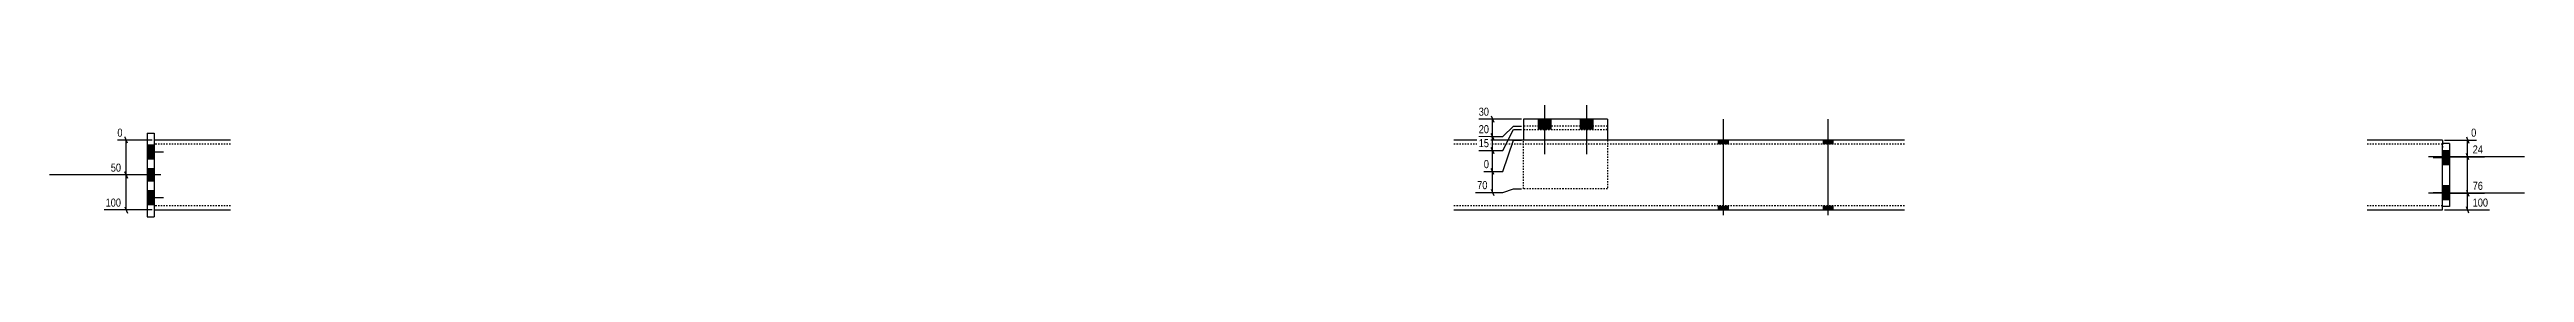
# Model space of a CAD drawing. Header units: millimetres. Extents: x -52 to 38097, y 5 to 918.
# Drawn here: x 9504 to 13047, y 7 to 167 of the extents above; entities that cross this region are included whole.
import ezdxf

# ---------------------------------------------------------------- set-up
doc = ezdxf.new("R2010")
doc.units = ezdxf.units.MM
doc.linetypes.add('DXK_LINE_DOT2', pattern=[3.9198, 1.9599, -1.9599])
doc.layers.add('MÅLSÆTNING', color=7, linetype='Continuous')
doc.layers.add('STÅL', color=7, linetype='Continuous')
doc.styles.add('Arial Narrow', font='ARIALN.TTF', dxfattribs={"height": 0.2})

msp = doc.modelspace()

# ---------------------------------------------------------------- hatches: boundary and pattern name
at = {"layer": 'STÅL', "linetype": 'Continuous'}
for points in [[(11635, 137.2), (11653, 137.2), (11653, 147.2), (11635, 147.2)], [(11695, 137.2), (11713, 137.2), (11713, 147.2), (11695, 147.2)], [(9644, 109.7), (9644, 89.7), (9654, 89.7), (9654, 109.7)], [(11635, 132.2), (11653, 132.2), (11653, 137.2), (11635, 137.2)], [(11695, 132.2), (11713, 132.2), (11713, 137.2), (11695, 137.2)], [(11907, 117.2), (11893, 117.2), (11893, 111.2), (11907, 111.2)], [(11907, 117.2), (11893, 117.2), (11893, 111.2), (11907, 111.2)], [(12057, 117.2), (12043, 117.2), (12043, 111.2), (12057, 111.2)], [(12057, 117.2), (12043, 117.2), (12043, 111.2), (12057, 111.2)], [(9654, 58.2), (9654, 76.2), (9644, 76.2), (9644, 58.2)], [(9654, 58.2), (9654, 76.2), (9644, 76.2), (9644, 58.2)], [(12939, 82.2), (12939, 102.2), (12929, 102.2), (12929, 82.2)], [(12929, 100.2), (12929, 86.2), (12939, 86.2), (12939, 100.2)], [(12929, 100.2), (12929, 86.2), (12939, 86.2), (12939, 100.2)], [(9644, 44.7), (9644, 24.7), (9654, 24.7), (9654, 44.7)], [(12939, 32.2), (12939, 52.2), (12929, 52.2), (12929, 32.2)], [(12929, 48.2), (12929, 34.2), (12939, 34.2), (12939, 48.2)], [(12929, 48.2), (12929, 34.2), (12939, 34.2), (12939, 48.2)], [(11907, 23.2), (11893, 23.2), (11893, 17.2), (11907, 17.2)], [(11907, 23.2), (11893, 23.2), (11893, 17.2), (11907, 17.2)], [(12057, 23.2), (12043, 23.2), (12043, 17.2), (12057, 17.2)], [(12057, 23.2), (12043, 23.2), (12043, 17.2), (12057, 17.2)]]:
    msp.add_hatch(color=96, dxfattribs=at).paths.add_polyline_path(points)

# ---------------------------------------------------------------- linework, layer by layer
at = {"layer": 'MÅLSÆTNING', "color": 7, "linetype": 'Continuous'}
for p, q in [((11611, 147.2), (11549.7, 147.2)), ((11567.6, 151.7), (11571.2, 142.7)), ((11569.4, 122.2), (11569.4, 147.2)), ((9651, 117.2), (9601.2, 117.2)), ((9615.5, 112.7), (9611.9, 121.7)), ((11549.7, 122.2), (11584.4, 122.2)), ((11549.7, 122.2), (11584.4, 122.2)), ((11571.2, 117.7), (11567.6, 126.7)), ((11567.6, 126.7), (11571.2, 117.7)), ((11571.2, 97.7), (11567.6, 106.7)), ((11567.6, 106.7), (11571.2, 97.7)), ((11569.4, 102.2), (11569.4, 122.2)), ((11584.4, 122.2), (11599.4, 137.2)), ((11599.4, 137.2), (11611, 137.2)), ((11599.4, 137.2), (11611, 137.2)), ((11599.4, 132.2), (11611, 132.2)), ((11599.4, 132.2), (11611, 132.2)), ((11599.4, 117.2), (11611, 117.2)), ((11599.4, 117.2), (11611, 117.2)), ((12932, 117.2), (12977.6, 117.2)), ((12963.3, 121.7), (12966.9, 112.7)), ((12965.1, 93.2), (12965.1, 117.2)), ((9615.5, 62.7), (9611.9, 71.7)), ((11549.7, 102.2), (11584.4, 102.2)), ((11549.7, 102.2), (11584.4, 102.2)), ((11557, 72.2), (11584.4, 72.2)), ((11557, 72.2), (11584.4, 72.2)), ((11571.2, 67.7), (11567.6, 76.7)), ((11571.2, 67.7), (11567.6, 76.7)), ((11569.4, 72.2), (11569.4, 102.2)), ((11569.4, 42.2), (11569.4, 72.2)), ((12932, 93.2), (12989.2, 93.2)), ((12932, 93.2), (12989.2, 93.2)), ((12966.9, 88.7), (12963.3, 97.7)), ((12966.9, 88.7), (12963.3, 97.7)), ((12965.1, 41.2), (12965.1, 93.2)), ((9641, 67.2), (9589.6, 67.2)), ((9613.7, 17.2), (9613.7, 67.2)), ((11545.3, 42.2), (11584.4, 42.2)), ((11567.6, 46.7), (11571.2, 37.7)), ((11584.4, 42.2), (11599.4, 47.2)), ((11599.4, 47.2), (11611, 47.2)), ((12932, 41.2), (12989.2, 41.2)), ((12932, 41.2), (12989.2, 41.2)), ((12963.3, 45.7), (12966.9, 36.7)), ((12963.3, 45.7), (12966.9, 36.7)), ((12965.1, 17.2), (12965.1, 41.2)), ((9651, 17.2), (9582.3, 17.2)), ((9611.9, 21.7), (9615.5, 12.7)), ((12932, 17.2), (12996.6, 17.2)), ((12966.9, 12.7), (12963.3, 21.7))]:
    msp.add_line(p, q, dxfattribs=at)
at = {"layer": 'STÅL', "color": 2, "linetype": 'Continuous'}
for p, q in [((11734, 147.2), (11614, 147.2)), ((11614, 147.2), (11614, 117.2)), ((11734, 147.2), (11734, 117.2)), ((9644, 127.2), (9654, 127.2)), ((9644, 127.2), (9644, 7.2)), ((9654, 127.2), (9654, 7.2)), ((9763.3, 117.2), (9654, 117.2)), ((12159, 117.2), (11514, 117.2)), ((12929, 117.2), (12821.5, 117.2)), ((12929, 117.2), (12929, 116.3)), ((12929, 116.3), (12929, 112.2)), ((12929, 22.2), (12929, 112.2)), ((12939, 112.2), (12929, 112.2)), ((12939, 112.2), (12939, 22.2)), ((9644, 7.2), (9654, 7.2)), ((9654, 17.2), (9763.3, 17.2)), ((11514, 17.2), (12159, 17.2)), ((12821.5, 17.2), (12929, 17.2)), ((12939, 22.2), (12929, 22.2)), ((12929, 17.2), (12929, 22.2))]:
    msp.add_line(p, q, dxfattribs=at)
at = {"layer": 'STÅL', "color": 96, "linetype": 'Continuous'}
for p, q in [((11635, 147.2), (11635, 137.2)), ((11644, 167.2), (11644, 97.2)), ((11653, 147.2), (11653, 137.2)), ((11695, 147.2), (11695, 137.2)), ((11704, 167.2), (11704, 97.2)), ((11713, 147.2), (11713, 137.2)), ((11900, 9.7), (11900, 147.2)), ((11900, 9.7), (11900, 147.2)), ((12050, 9.7), (12050, 147.2)), ((12050, 9.7), (12050, 147.2)), ((9654, 109.7), (9644, 109.7)), ((11635, 137.2), (11635, 132.2)), ((11653, 137.2), (11653, 132.2)), ((11695, 137.2), (11695, 132.2)), ((11713, 137.2), (11713, 132.2)), ((11893, 111.2), (11893, 117.2)), ((11893, 111.2), (11893, 117.2)), ((11907, 111.2), (11907, 117.2)), ((11907, 111.2), (11907, 117.2)), ((12043, 111.2), (12043, 117.2)), ((12043, 111.2), (12043, 117.2)), ((12057, 111.2), (12057, 117.2)), ((12057, 111.2), (12057, 117.2)), ((9667, 99.7), (9644, 99.7)), ((9654, 89.7), (9644, 89.7)), ((9654, 76.2), (9644, 76.2)), ((9654, 76.2), (9644, 76.2)), ((13046.5, 93.2), (12909, 93.2)), ((13046.5, 93.2), (12909, 93.2)), ((12916, 92.2), (12939, 92.2)), ((12929, 102.2), (12939, 102.2)), ((12939, 100.2), (12929, 100.2)), ((12939, 100.2), (12929, 100.2)), ((12939, 86.2), (12929, 86.2)), ((12939, 86.2), (12929, 86.2)), ((12929, 82.2), (12939, 82.2)), ((9663.3, 67.2), (9504, 67.2)), ((9663.3, 67.2), (9504, 67.2)), ((9654, 58.2), (9644, 58.2)), ((9654, 58.2), (9644, 58.2)), ((9654, 44.7), (9644, 44.7)), ((13046.5, 41.2), (12909, 41.2)), ((13046.5, 41.2), (12909, 41.2)), ((12916, 42.2), (12939, 42.2)), ((12929, 52.2), (12939, 52.2)), ((12939, 48.2), (12929, 48.2)), ((12939, 48.2), (12929, 48.2)), ((9667, 34.7), (9644, 34.7)), ((9654, 24.7), (9644, 24.7)), ((11893, 17.2), (11893, 23.2)), ((11893, 17.2), (11893, 23.2)), ((11907, 17.2), (11907, 23.2)), ((11907, 17.2), (11907, 23.2)), ((12043, 17.2), (12043, 23.2)), ((12043, 17.2), (12043, 23.2)), ((12057, 17.2), (12057, 23.2)), ((12057, 17.2), (12057, 23.2)), ((12939, 34.2), (12929, 34.2)), ((12939, 34.2), (12929, 34.2)), ((12929, 32.2), (12939, 32.2))]:
    msp.add_line(p, q, dxfattribs=at)
at = {"layer": 'STÅL', "color": 7, "linetype": 'DXK_LINE_DOT2'}
for p, q in [((9654, 117.2), (9654, 18.1)), ((9763.3, 111.2), (9654, 111.2)), ((12159, 111.2), (11514, 111.2)), ((11734, 137.2), (11614, 137.2)), ((11734, 137.2), (11614, 137.2)), ((11614, 137.2), (11614, 132.2)), ((11614, 132.2), (11734, 132.2)), ((11614, 132.2), (11734, 132.2)), ((11614, 47.2), (11614, 117.2)), ((11734, 132.2), (11734, 137.2)), ((11734, 117.2), (11734, 47.2)), ((12929, 111.2), (12821.5, 111.2)), ((12929, 112.2), (12929, 105.2)), ((12929, 22.2), (12929, 105.2)), ((11734, 47.2), (11614, 47.2)), ((9763.3, 23.2), (9654, 23.2)), ((9654, 18.1), (9654, 17.2)), ((12159, 23.2), (11514, 23.2)), ((12929, 23.2), (12821.5, 23.2))]:
    msp.add_line(p, q, dxfattribs=at)

# ---------------------------------------------------------------- next in the draw order: wipeouts: each hides what was drawn before it
at = {"color": 0, "linetype": 'Continuous'}
for points in [[(11566.7, 149.6), (11566.7, 166.4), (11547.3, 166.4), (11547.3, 149.6)], [(12980, 119.6), (12980, 136.4), (12967.8, 136.4), (12967.8, 119.6)], [(9608.8, 69.6), (9608.8, 86.4), (9589.4, 86.4), (9589.4, 69.6)], [(9608.8, 19.6), (9608.8, 36.4), (9582, 36.4), (9582, 19.6)], [(12989.5, 43.6), (12989.5, 60.4), (12970, 60.4), (12970, 43.6)]]:
    msp.add_wipeout(points, dxfattribs=at).dxf.layer = 'MÅLSÆTNING'

# ---------------------------------------------------------------- next in the draw order: linework, layer by layer
at = {"layer": 'MÅLSÆTNING', "color": 7, "linetype": 'Continuous'}
for p, q in [((9613.7, 67.2), (9613.7, 117.2)), ((11584.4, 122.2), (11599.4, 137.2)), ((11584.4, 102.2), (11599.4, 132.2)), ((9611.9, 71.7), (9615.5, 62.7)), ((9641, 67.2), (9589.6, 67.2))]:
    msp.add_line(p, q, dxfattribs=at)

# ---------------------------------------------------------------- next in the draw order: texts
at = {"layer": 'MÅLSÆTNING', "color": 3, "linetype": 'Continuous', "style": 'Arial Narrow'}
for s, height, p in [('30', 11.45, (11549.7, 152)), ('0', 11.5, (12970.2, 122)), ('50', 11.45, (9591.8, 72)), ('100', 11.45, (9584.4, 22))]:
    msp.add_text(s, height=height, dxfattribs=at).set_placement(p)

# ---------------------------------------------------------------- next in the draw order: wipeouts: each hides what was drawn before it
at = {"color": 0, "linetype": 'Continuous'}
msp.add_wipeout([(12996.8, 19.6), (12996.8, 36.4), (12970, 36.4), (12970, 19.6)], dxfattribs=at).dxf.layer = 'MÅLSÆTNING'

# ---------------------------------------------------------------- next in the draw order: texts
at = {"layer": 'MÅLSÆTNING', "color": 3, "linetype": 'Continuous', "style": 'Arial Narrow'}
for s, p in [('76', (12972.4, 46)), ('100', (12972.4, 22))]:
    msp.add_text(s, height=11.45, dxfattribs=at).set_placement(p)

# ---------------------------------------------------------------- next in the draw order: wipeouts: each hides what was drawn before it
at = {"color": 0, "linetype": 'Continuous'}
for points in [[(9611, 119.6), (9611, 136.4), (9598.8, 136.4), (9598.8, 119.6)], [(11566.7, 124.6), (11566.7, 141.4), (11547.3, 141.4), (11547.3, 124.6)], [(12989.5, 95.6), (12989.5, 112.4), (12970, 112.4), (12970, 95.6)]]:
    msp.add_wipeout(points, dxfattribs=at).dxf.layer = 'MÅLSÆTNING'

# ---------------------------------------------------------------- next in the draw order: linework, layer by layer
at = {"layer": 'MÅLSÆTNING', "color": 7, "linetype": 'Continuous'}
for p, q in [((11584.4, 102.2), (11599.4, 132.2)), ((11584.4, 72.2), (11599.4, 117.2))]:
    msp.add_line(p, q, dxfattribs=at)

# ---------------------------------------------------------------- next in the draw order: texts
at = {"layer": 'MÅLSÆTNING', "color": 3, "linetype": 'Continuous', "style": 'Arial Narrow'}
for s, height, p in [('0', 11.5, (9601.2, 122)), ('20', 11.45, (11549.7, 127)), ('24', 11.45, (12972.4, 98))]:
    msp.add_text(s, height=height, dxfattribs=at).set_placement(p)

# ---------------------------------------------------------------- next in the draw order: wipeouts: each hides what was drawn before it
at = {"color": 0, "linetype": 'Continuous'}
msp.add_wipeout([(11566.7, 104.6), (11566.7, 121.4), (11547.3, 121.4), (11547.3, 104.6)], dxfattribs=at).dxf.layer = 'MÅLSÆTNING'

# ---------------------------------------------------------------- next in the draw order: linework, layer by layer
at = {"layer": 'MÅLSÆTNING', "color": 7, "linetype": 'Continuous'}
msp.add_line((11584.4, 72.2), (11599.4, 117.2), dxfattribs=at)

# ---------------------------------------------------------------- next in the draw order: texts
at = {"layer": 'MÅLSÆTNING', "color": 3, "linetype": 'Continuous', "style": 'Arial Narrow'}
msp.add_text('15', height=11.45, dxfattribs=at).set_placement((11549.7, 107))

# ---------------------------------------------------------------- next in the draw order: wipeouts: each hides what was drawn before it
at = {"color": 0, "linetype": 'Continuous'}
msp.add_wipeout([(11566.7, 74.6), (11566.7, 91.4), (11554.6, 91.4), (11554.6, 74.6)], dxfattribs=at).dxf.layer = 'MÅLSÆTNING'

# ---------------------------------------------------------------- next in the draw order: wipeouts: each hides what was drawn before it
msp.add_wipeout([(11564.5, 44.6), (11564.5, 61.4), (11545.1, 61.4), (11545.1, 44.6)], dxfattribs=at).dxf.layer = 'MÅLSÆTNING'

# ---------------------------------------------------------------- next in the draw order: texts
at = {"layer": 'MÅLSÆTNING', "color": 3, "linetype": 'Continuous', "style": 'Arial Narrow'}
for s, height, p in [('0', 11.5, (11557, 77)), ('70', 11.45, (11547.5, 47))]:
    msp.add_text(s, height=height, dxfattribs=at).set_placement(p)

doc.saveas('drawing.dxf')
